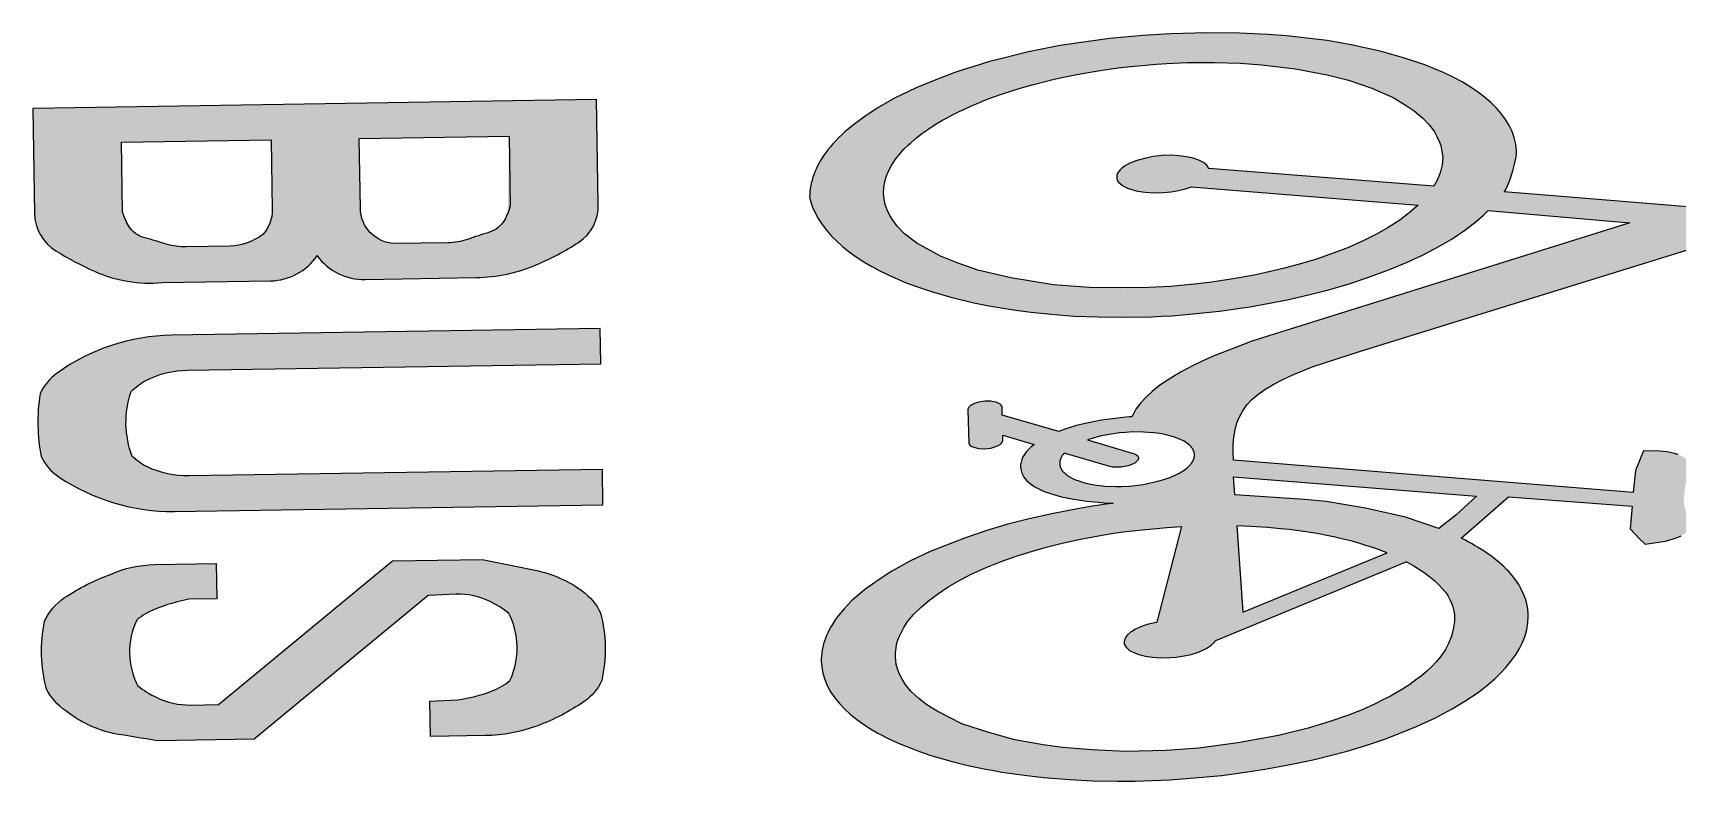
# Model space of a CAD drawing. Header units: metres. Extents: x 668617 to 675126, y 2286318 to 2293677.
# Drawn here: x 669619.362 to 669624.028, y 2287215.373 to 2287217.496 of the extents above; entities that cross this region are included whole.
import ezdxf

# ---------------------------------------------------------------- set-up
doc = ezdxf.new("R2010")
doc.units = ezdxf.units.M
doc.header["$MEASUREMENT"] = 0
doc.layers.add('DMTG-SH-SOLO BUS BICI', color=252, linetype='Continuous')

# ---------------------------------------------------------------- blocks, each defined once
blk = doc.blocks.new('*U227')
h = blk.add_hatch(color=252)
h.dxf.hatch_style = 1
h.paths.add_polyline_path([(1.0529, 5.4769), (1.0478, 5.5424), (1.0391, 5.6153), (1.0322, 5.6654), (1.0239, 5.7174), (1.0151, 5.7652), (1.0058, 5.8101), (0.9968, 5.851), (0.9844, 5.8993), (0.9757, 5.9306), (0.9656, 5.9646), (0.953, 6.0043), (0.9372, 6.0483), (0.9171, 6.0992), (0.894, 6.1518), (0.8696, 6.1995), (0.8488, 6.2353), (0.8261, 6.271), (0.8069, 6.2966), (0.786, 6.3219), (0.7709, 6.3383), (0.7545, 6.3541), (0.7409, 6.3657), (0.7205, 6.3815), (0.7019, 6.3932), (0.6849, 6.4021), (0.6656, 6.4098), (0.6477, 6.4149), (0.6292, 6.4182), (0.6088, 6.4196), (0.604, 6.4196), (0.5897, 6.4185), (0.5748, 6.4159), (0.5613, 6.4124), (0.5473, 6.4075), (0.5333, 6.4013), (0.5203, 6.3941), (0.5067, 6.3853), (0.4939, 6.3756), (0.482, 6.3656), (0.4765, 6.3603), (0.4683, 6.3526), (0.4566, 6.3398), (0.4442, 6.3251), (0.4386, 6.3179), (0.4332, 6.311), (0.4239, 6.2975), (0.4191, 6.2902), (0.412, 6.2792), (0.408, 6.2726), (0.4015, 6.2617), (0.3965, 6.2528), (0.3911, 6.2429), (0.386, 6.2333), (0.271, 6.3696), (0.3026, 6.7193), (0.3671, 6.7132), (0.396, 6.7394), (0.411, 6.7551), (0.4036, 6.8123), (0.3946, 6.8443), (0.389, 6.8577), (0.3847, 6.8656), (0.3792, 6.8735), (0.3739, 6.8789), (0.3693, 6.8822), (0.3645, 6.8844), (0.3601, 6.8853), (0.3521, 6.8849), (0.3467, 6.8829), (0.3395, 6.8784), (0.3134, 6.8696), (0.292, 6.8659), (0.2755, 6.867), (0.245, 6.8719), (0.1897, 6.8862), (0.1864, 6.8854), (0.1792, 6.882), (0.1728, 6.8765), (0.1672, 6.8695), (0.1628, 6.8618), (0.1586, 6.8524), (0.1553, 6.8422), (0.1504, 6.8211), (0.1478, 6.8), (0.146, 6.7545), (0.2015, 6.7306), (0.2642, 6.7231), (0.154, 5.5901), (0.1307, 5.5898), (0.1091, 5.5904), (0.0887, 5.5924), (0.0677, 5.5964), (0.0484, 5.6019), (0.0308, 5.6093), (0.014, 5.6189), (-0.0021, 5.631), (-0.0171, 5.6454), (-0.0312, 5.6623), (-0.0456, 5.6829), (-0.0604, 5.7085), (-0.0722, 5.7321), (-0.0864, 5.7645), (-0.1078, 5.8212), (-0.1486, 5.9536), (-0.471, 7.0579), (-0.4313, 7.4666), (-0.3462, 7.4674), (-0.3428, 7.471), (-0.3397, 7.4762), (-0.3367, 7.4818), (-0.3339, 7.488), (-0.3313, 7.4943), (-0.33, 7.4985), (-0.3282, 7.5046), (-0.3259, 7.5161), (-0.3247, 7.5328), (-0.3253, 7.5434), (-0.3269, 7.554), (-0.3284, 7.5607), (-0.3317, 7.5709), (-0.3349, 7.579), (-0.3378, 7.5848), (-0.3405, 7.5894), (-0.3443, 7.5955), (-0.3473, 7.5988), (-0.4259, 7.5981), (-0.4341, 7.5972), (-0.4431, 7.5955), (-0.4526, 7.592), (-0.4614, 7.5868), (-0.4694, 7.5791), (-0.4756, 7.5686), (-0.4777, 7.5622), (-0.5945, 6.3712), (-0.5996, 6.3745), (-0.6116, 6.381), (-0.625, 6.3869), (-0.6539, 6.397), (-0.669, 6.4011), (-0.6813, 6.4041), (-0.6928, 6.4064), (-0.7025, 6.4078), (-0.7051, 6.408), (-0.7118, 6.4078), (-0.7301, 6.4061), (-0.7483, 6.4022), (-0.7662, 6.3963), (-0.7834, 6.3884), (-0.8005, 6.3785), (-0.8172, 6.3665), (-0.8329, 6.3532), (-0.8492, 6.3374), (-0.8682, 6.3153), (-0.8804, 6.2999), (-0.8947, 6.2793), (-0.9088, 6.2567), (-0.9215, 6.2333), (-0.9355, 6.2067), (-0.9589, 6.1522), (-0.9803, 6.092), (-1.0001, 6.0253), (-1.0192, 5.9438), (-1.0322, 5.8761), (-1.0473, 5.7608), (-1.0524, 5.7083), (-1.0574, 5.6272), (-1.0598, 5.5361), (-1.0584, 5.4324), (-1.0554, 5.3527), (-1.048, 5.2587), (-1.0304, 5.1181), (-1.0143, 5.0282), (-1.0072, 4.9971), (-0.9977, 4.9564), (-0.9883, 4.9165), (-0.9745, 4.8692), (-0.9671, 4.8439), (-0.9588, 4.818), (-0.9394, 4.7634), (-0.917, 4.7071), (-0.8889, 4.6454), (-0.8615, 4.5961), (-0.838, 4.56), (-0.8195, 4.5324), (-0.7955, 4.5032), (-0.7877, 4.4947), (-0.7787, 4.4848), (-0.7699, 4.4763), (-0.7621, 4.4685), (-0.7543, 4.4618), (-0.7457, 4.4542), (-0.734, 4.4454), (-0.7257, 4.4393), (-0.7153, 4.4327), (-0.7089, 4.4286), (-0.7022, 4.425), (-0.6916, 4.4195), (-0.6838, 4.4162), (-0.675, 4.4125), (-0.6684, 4.41), (-0.6595, 4.4075), (-0.6519, 4.4051), (-0.6449, 4.4038), (-0.6367, 4.4021), (-0.6284, 4.4013), (-0.6213, 4.4006), (-0.6112, 4.4), (-0.6051, 4.4011), (-0.5949, 4.4041), (-0.5838, 4.4078), (-0.5675, 4.4146), (-0.551, 4.4233), (-0.5337, 4.4342), (-0.5174, 4.4463), (-0.5008, 4.4601), (-0.4859, 4.4748), (-0.4707, 4.4914), (-0.4556, 4.5095), (-0.4408, 4.5294), (-0.4264, 4.5509), (-0.4129, 4.5731), (-0.4002, 4.5956), (-0.3872, 4.6209), (-0.365, 4.6702), (-0.3516, 4.7046), (-0.3379, 4.7441), (-0.3214, 4.7961), (-0.305, 4.861), (-0.2958, 4.9037), (-0.2828, 4.9729), (-0.2752, 5.0222), (-0.2689, 5.08), (-0.2626, 5.1448), (-0.2592, 5.2139), (-0.2567, 5.297), (-0.2569, 5.3641), (-0.2579, 5.3932), (-0.259, 5.4236), (-0.2613, 5.4622), (-0.2653, 5.5101), (-0.2697, 5.5576), (-0.2765, 5.6095), (-0.2808, 5.6446), (-0.2892, 5.6952), (-0.2989, 5.7503), (-0.3114, 5.8113), (-0.3263, 5.8719), (-0.3415, 5.9272), (-0.3571, 5.9774), (-0.3796, 6.0419), (-0.3988, 6.0908), (-0.4179, 6.1341), (-0.437, 6.1727), (-0.4626, 6.2183), (-0.4719, 6.2336), (-0.4871, 6.2565), (-0.5116, 6.2903), (-0.5303, 6.312), (-0.5427, 6.3252), (-0.5013, 6.726), (-0.1825, 5.6484), (-0.167, 5.604), (-0.156, 5.5746), (-0.1437, 5.5426), (-0.1284, 5.5065), (-0.1149, 5.4769), (-0.1005, 5.4485), (-0.0883, 5.4266), (-0.0757, 5.406), (-0.062, 5.3847), (-0.045, 5.3627), (-0.0293, 5.3455), (-0.0124, 5.3289), (0.0049, 5.316), (0.0176, 5.3086), (0.0259, 5.3044), (0.0263, 5.2962), (0.028, 5.2719), (0.0316, 5.2415), (0.0342, 5.2177), (0.0391, 5.1901), (0.0427, 5.1718), (0.0486, 5.1464), (0.0576, 5.1162), (0.0644, 5.096), (0.0155, 4.9364), (-0.0088, 4.9362), (-0.0097, 4.936), (-0.0133, 4.9337), (-0.0165, 4.9301), (-0.0192, 4.9252), (-0.0215, 4.9193), (-0.0232, 4.9125), (-0.0245, 4.9048), (-0.025, 4.8872), (-0.0227, 4.8703), (-0.0207, 4.8629), (-0.0181, 4.856), (-0.0152, 4.8505), (-0.0119, 4.8453), (-0.0084, 4.842), (-0.0048, 4.8398), (-0.0028, 4.8394), (-0.0017, 4.8392), (0.0937, 4.8401), (0.0964, 4.8412), (0.0998, 4.8443), (0.1028, 4.8487), (0.1053, 4.8541), (0.1073, 4.8608), (0.1088, 4.868), (0.11, 4.8846), (0.1082, 4.9021), (0.1043, 4.9171), (0.1014, 4.9237), (0.0983, 4.929), (0.0949, 4.9329), (0.0912, 4.9357), (0.0874, 4.9368), (0.0864, 4.937), (0.0725, 4.9369), (0.1002, 5.0254), (0.1069, 5.0169), (0.1206, 5.003), (0.1279, 4.9975), (0.1347, 4.9933), (0.1417, 4.9901), (0.1496, 4.9877), (0.1573, 4.9863), (0.1608, 4.9862), (0.1632, 4.9861), (0.1694, 4.9865), (0.181, 4.9893), (0.1919, 4.9948), (0.2018, 5.0023), (0.2107, 5.012), (0.219, 5.0236), (0.2265, 5.0368), (0.2337, 5.0521), (0.2451, 5.0843), (0.2497, 5.1012), (0.2574, 5.1359), (0.2633, 5.1725), (0.2671, 5.2068), (0.2687, 5.223), (0.2696, 5.2333), (0.2705, 5.2473), (0.278, 5.1886), (0.2843, 5.146), (0.2977, 5.073), (0.3107, 5.0081), (0.3253, 4.9468), (0.3419, 4.8876), (0.3623, 4.8238), (0.399, 4.7256), (0.4255, 4.6677), (0.4528, 4.6159), (0.4775, 4.5762), (0.505, 4.5371), (0.5353, 4.5003), (0.5575, 4.4793), (0.5761, 4.4629), (0.5887, 4.4529), (0.6038, 4.4428), (0.609, 4.4396), (0.6227, 4.4321), (0.6342, 4.4269), (0.6404, 4.4241), (0.6559, 4.4188), (0.6736, 4.4143), (0.6908, 4.412), (0.6994, 4.4114), (0.707, 4.4114), (0.7127, 4.4116), (0.721, 4.4123), (0.7394, 4.4153), (0.7572, 4.4204), (0.7743, 4.4272), (0.7921, 4.4364), (0.8101, 4.4482), (0.826, 4.4608), (0.8415, 4.4751), (0.8568, 4.4911), (0.8723, 4.5097), (0.887, 4.5296), (0.899, 4.5478), (0.9149, 4.5743), (0.9274, 4.5979), (0.9401, 4.6236), (0.9535, 4.6545), (0.9603, 4.6717), (0.9657, 4.6855), (0.971, 4.7003), (0.9753, 4.712), (0.9794, 4.7243), (0.9861, 4.745), (0.9946, 4.774), (1.0007, 4.7958), (1.0067, 4.8189), (1.0127, 4.8447), (1.0189, 4.873), (1.0236, 4.8958), (1.028, 4.9187), (1.0329, 4.9482), (1.0381, 4.9816), (1.0453, 5.0365), (1.0524, 5.1112), (1.0569, 5.1766), (1.0589, 5.2463), (1.0599, 5.2965), (1.0575, 5.3952)])
h.paths.add_polyline_path([(0.6103, 5.3651), (0.6131, 5.3512), (0.6155, 5.342), (0.619, 5.3293), (0.624, 5.3153), (0.6299, 5.3026), (0.6341, 5.2956), (0.6373, 5.2903), (0.6444, 5.2819), (0.6522, 5.2757), (0.6599, 5.2725), (0.6641, 5.2717), (0.669, 5.2722), (0.6737, 5.2737), (0.6783, 5.2765), (0.6827, 5.2802), (0.6868, 5.2849), (0.6908, 5.2905), (0.6944, 5.2973), (0.7009, 5.313), (0.7058, 5.3314), (0.7093, 5.3528), (0.7111, 5.3755), (0.711, 5.4004), (0.7099, 5.4186), (0.7068, 5.4419), (0.7029, 5.461), (0.6978, 5.479), (0.692, 5.4945), (0.6853, 5.5079), (0.6781, 5.5188), (0.6701, 5.5272), (0.6647, 5.5312), (0.4503, 6.0766), (0.4625, 6.0976), (0.4817, 6.1266), (0.4936, 6.1418), (0.5054, 6.1558), (0.5169, 6.1674), (0.5275, 6.177), (0.5383, 6.1856), (0.5482, 6.1922), (0.5595, 6.1982), (0.5697, 6.2028), (0.5803, 6.2064), (0.5914, 6.2091), (0.602, 6.2106), (0.6139, 6.2107), (0.6218, 6.21), (0.639, 6.2073), (0.6476, 6.2054), (0.6635, 6.201), (0.6842, 6.1923), (0.7011, 6.1835), (0.7215, 6.1685), (0.7355, 6.1561), (0.7482, 6.1439), (0.7614, 6.129), (0.7743, 6.1138), (0.7859, 6.0977), (0.7984, 6.0801), (0.8111, 6.0591), (0.8206, 6.0429), (0.8305, 6.0249), (0.8411, 6.0032), (0.8525, 5.9789), (0.8678, 5.9444), (0.8835, 5.9018), (0.9003, 5.8513), (0.9175, 5.7901), (0.9372, 5.7055), (0.9565, 5.5901), (0.969, 5.4786), (0.9741, 5.3858), (0.9752, 5.2717), (0.9691, 5.1749), (0.961, 5.0924), (0.9526, 5.0371), (0.9371, 4.9575), (0.915, 4.884), (0.8895, 4.8071), (0.8524, 4.7381), (0.8338, 4.709), (0.8168, 4.6871), (0.7951, 4.665), (0.777, 4.6507), (0.7602, 4.6403), (0.7457, 4.6328), (0.7332, 4.6284), (0.7179, 4.6241), (0.6961, 4.6223), (0.6853, 4.6224), (0.6697, 4.6245), (0.6566, 4.6271), (0.6416, 4.6324), (0.6137, 4.647), (0.5988, 4.6572), (0.5781, 4.6746), (0.5554, 4.6982), (0.5356, 4.7227), (0.5181, 4.7468), (0.5002, 4.7747), (0.4808, 4.8103), (0.4655, 4.8409), (0.4472, 4.8838), (0.4308, 4.9268), (0.4157, 4.9724), (0.4026, 5.0158), (0.3912, 5.0585), (0.3805, 5.1045), (0.3718, 5.1478), (0.3623, 5.2035), (0.3555, 5.2469), (0.3512, 5.2826), (0.3472, 5.3294), (0.3416, 5.3985), (0.3395, 5.4398)], flags=16)
h.paths.add_polyline_path([(0.3404, 5.5969), (0.3424, 5.6367), (0.3465, 5.6844), (0.3504, 5.7208), (0.3536, 5.7464), (0.3575, 5.773), (0.3604, 5.792), (0.3626, 5.805), (0.3652, 5.8182), (0.3682, 5.8337), (0.3709, 5.8471), (0.3741, 5.8614), (0.3775, 5.8768), (0.3809, 5.8899), (0.3852, 5.9065), (0.3895, 5.9233), (0.3953, 5.9421), (0.4017, 5.9619), (0.4067, 5.9778), (0.4123, 5.9931), (0.4189, 6.0095), (0.4243, 6.0224), (0.5853, 5.6104)], flags=16)
h.paths.add_polyline_path([(0.2519, 5.5924), (0.2013, 5.5901), (0.2676, 6.2783), (0.3198, 6.2185), (0.3576, 6.17), (0.3234, 6.0761), (0.2961, 5.9632), (0.2753, 5.8518), (0.2683, 5.79)], flags=16)
h.paths.add_polyline_path([(0.2037, 5.3977), (0.2074, 5.3856), (0.2111, 5.3714), (0.2165, 5.3458), (0.2185, 5.3336), (0.2204, 5.3179), (0.2223, 5.294), (0.223, 5.2715), (0.2231, 5.2562), (0.2213, 5.2244), (0.2206, 5.2186), (0.2182, 5.2005), (0.2152, 5.1846), (0.2119, 5.1705), (0.2082, 5.1579), (0.2056, 5.1506), (0.2019, 5.1412), (0.199, 5.135), (0.1956, 5.1284), (0.1896, 5.1188), (0.1837, 5.1114), (0.1776, 5.1057), (0.1744, 5.1034), (0.1716, 5.1015), (0.165, 5.0986), (0.1586, 5.0972), (0.1509, 5.0972), (0.1436, 5.099), (0.1369, 5.1023), (0.1311, 5.1062), (0.1265, 5.1103), (0.1665, 5.2394), (0.1673, 5.2431), (0.1679, 5.2472), (0.1682, 5.2515), (0.1684, 5.2553), (0.1685, 5.2623), (0.1683, 5.2684), (0.1681, 5.2714), (0.1676, 5.276), (0.1667, 5.2815), (0.1658, 5.2866), (0.1649, 5.2902), (0.1642, 5.293), (0.1631, 5.2968), (0.1617, 5.3008), (0.1606, 5.3033), (0.1589, 5.3072), (0.1573, 5.31), (0.1553, 5.3131), (0.1532, 5.3156), (0.1517, 5.3172), (0.1502, 5.3184), (0.1494, 5.3189), (0.1486, 5.3194), (0.1479, 5.3198), (0.1474, 5.32), (0.1468, 5.3202), (0.1461, 5.3205), (0.1457, 5.3206), (0.1452, 5.3207), (0.1446, 5.3208), (0.1439, 5.3209), (0.1432, 5.3209), (0.1423, 5.3208), (0.1417, 5.3207), (0.1408, 5.3204), (0.1398, 5.3201), (0.1388, 5.3196), (0.1379, 5.3189), (0.137, 5.3183), (0.1362, 5.3174), (0.1351, 5.3162), (0.1341, 5.315), (0.1333, 5.3136), (0.1322, 5.3116), (0.1313, 5.3097), (0.1304, 5.3075), (0.129, 5.3032), (0.0897, 5.177), (0.0845, 5.1938), (0.079, 5.2162), (0.0741, 5.2444), (0.0713, 5.2682), (0.07, 5.2863), (0.0692, 5.3044), (0.07, 5.3362), (0.0725, 5.3647), (0.0751, 5.3828), (0.0778, 5.3965), (0.0828, 5.4151), (0.0856, 5.4238), (0.0886, 5.4313), (0.0905, 5.4363), (0.094, 5.4437), (0.0982, 5.4517), (0.1025, 5.458), (0.109, 5.4665), (0.1153, 5.472), (0.1214, 5.4761), (0.1282, 5.479), (0.1364, 5.4805), (0.1446, 5.4794), (0.1516, 5.4768), (0.1579, 5.4733), (0.1639, 5.4684), (0.1687, 5.4638), (0.1735, 5.4584), (0.1795, 5.4504), (0.1874, 5.4372), (0.1936, 5.4245), (0.1997, 5.4091)], flags=16)
h.paths.add_polyline_path([(-0.342, 5.4195), (-0.3403, 5.3572), (-0.3403, 5.2793), (-0.3427, 5.1904), (-0.3518, 5.0877), (-0.3743, 4.9675), (-0.3969, 4.8736), (-0.4185, 4.8153), (-0.4385, 4.7684), (-0.4764, 4.7024), (-0.5039, 4.6679), (-0.5259, 4.6473), (-0.5432, 4.6346), (-0.5562, 4.6266), (-0.5723, 4.6193), (-0.5879, 4.614), (-0.6029, 4.6111), (-0.6201, 4.61), (-0.6368, 4.6114), (-0.6517, 4.6139), (-0.6692, 4.6195), (-0.6845, 4.6263), (-0.7003, 4.6351), (-0.7172, 4.6465), (-0.7318, 4.6586), (-0.744, 4.6698), (-0.755, 4.6818), (-0.7619, 4.6895), (-0.7757, 4.7062), (-0.7871, 4.7217), (-0.8008, 4.7418), (-0.8139, 4.7628), (-0.8243, 4.7809), (-0.8311, 4.7936), (-0.8382, 4.8071), (-0.8482, 4.8284), (-0.8541, 4.8412), (-0.8631, 4.8613), (-0.8705, 4.8802), (-0.8789, 4.9012), (-0.8871, 4.9241), (-0.8955, 4.9495), (-0.9046, 4.9787), (-0.9116, 5.0026), (-0.9218, 5.0406), (-0.9289, 5.0699), (-0.9354, 5.0993), (-0.9408, 5.1256), (-0.9479, 5.1636), (-0.9541, 5.2015), (-0.9591, 5.236), (-0.9645, 5.2812), (-0.968, 5.3165), (-0.9715, 5.3594), (-0.9733, 5.39), (-0.9747, 5.4195), (-0.9764, 5.4774), (-0.9758, 5.5555), (-0.9723, 5.628), (-0.9667, 5.6895), (-0.9538, 5.7851), (-0.9354, 5.8743), (-0.9191, 5.9345), (-0.8952, 6.0004), (-0.8674, 6.0603), (-0.8443, 6.0972), (-0.8288, 6.1197), (-0.8074, 6.1439), (-0.7882, 6.1615), (-0.7699, 6.1751), (-0.7554, 6.183), (-0.7392, 6.1895), (-0.729, 6.1931), (-0.7184, 6.1953), (-0.6959, 6.1982), (-0.674, 6.1961), (-0.652, 6.1905), (-0.6331, 6.1828), (-0.6141, 6.1714), (-0.6749, 5.5338), (-0.6797, 5.5314), (-0.684, 5.5282), (-0.6879, 5.5241), (-0.6921, 5.5188), (-0.6993, 5.5059), (-0.7048, 5.4901), (-0.7095, 5.4714), (-0.7126, 5.4499), (-0.7141, 5.4281), (-0.7135, 5.4028), (-0.7112, 5.377), (-0.7067, 5.3522), (-0.7013, 5.3305), (-0.6936, 5.3104), (-0.6895, 5.302), (-0.6853, 5.2949), (-0.6811, 5.2888), (-0.6789, 5.286), (-0.6757, 5.2825), (-0.6709, 5.2782), (-0.6655, 5.2749), (-0.6603, 5.273), (-0.6549, 5.2723), (-0.6495, 5.2729), (-0.6446, 5.2747), (-0.6398, 5.2779), (-0.6352, 5.2823), (-0.6307, 5.288), (-0.6267, 5.2947), (-0.623, 5.3023), (-0.6198, 5.3106), (-0.6143, 5.3303), (-0.6105, 5.3527), (-0.6087, 5.3774), (-0.6089, 5.4036), (-0.6108, 5.4263), (-0.6139, 5.4471), (-0.6184, 5.4666), (-0.6239, 5.4844), (-0.5614, 6.1266), (-0.5397, 6.1009), (-0.5197, 6.0733), (-0.4987, 6.0398), (-0.4817, 6.0084), (-0.4637, 5.9703), (-0.4445, 5.9265), (-0.4294, 5.8856), (-0.4125, 5.8351), (-0.4002, 5.7901), (-0.3883, 5.7445), (-0.3768, 5.6919), (-0.3701, 5.658), (-0.3603, 5.5983), (-0.3527, 5.5373), (-0.3474, 5.4877)], flags=16)
at = {"ltscale": 50}
h = blk.add_hatch(color=252, dxfattribs=at)
h.dxf.hatch_style = 1
h.paths.add_polyline_path([(-0.3996, 3.1348), (-0.3994, 3.4499, 0.097809), (-0.4335, 3.6228, 0.042141), (-0.4947, 3.7423, 0.264464), (-0.6011, 3.7998), (-0.8992, 3.8), (-0.9002, 2.2), (-0.602, 2.1998, 0.256564), (-0.495, 2.2586, 0.03217), (-0.4351, 2.3674, 0.128787), (-0.3999, 2.5587), (-0.3998, 2.8663, 0.244437), (-0.4691, 2.9998, 0.249678)])
h.paths.add_polyline_path([(-0.6018, 2.4498), (-0.8, 2.4499), (-0.7998, 2.8747), (-0.6016, 2.8746, -0.19223), (-0.5312, 2.8465, -0.139349), (-0.4998, 2.7534), (-0.4999, 2.6286, -0.078544), (-0.5087, 2.573, 0.007333), (-0.5278, 2.5114, -0.228893), (-0.57, 2.4623, -0.039059)], flags=16)
h.paths.add_polyline_path([(-0.6014, 3.1246), (-0.7996, 3.1247), (-0.7994, 3.5499), (-0.5991, 3.5436, -0.333446), (-0.5277, 3.4899, 0.007536), (-0.5082, 3.4265, -0.078544), (-0.4995, 3.3709), (-0.4996, 3.2341, -0.224977), (-0.5311, 3.1526, -0.19223)], flags=16)
h = blk.add_hatch(color=252, dxfattribs=at)
h.dxf.hatch_style = 1
h.paths.add_polyline_path([(0.0884, 2.2071, 0.131562), (0.1465, 2.2563, 0.154481), (0.2501, 2.5898), (0.2508, 3.7993), (0.1508, 3.7994), (0.1501, 2.6264, -0.114879), (0.1225, 2.5081, -0.084508), (0.0919, 2.4659, -0.17885), (-0.0919, 2.466, -0.081827), (-0.1228, 2.5083, -0.11348), (-0.1499, 2.6184), (-0.1492, 3.7996), (-0.2492, 3.7996), (-0.2499, 2.583, 0.152908), (-0.1479, 2.2564, 0.131562), (-0.0898, 2.2072, 0.086224)])
h = blk.add_hatch(color=252, dxfattribs=at)
h.dxf.hatch_style = 1
h.paths.add_polyline_path([(0.4893, 2.2674, 0.14273), (0.5561, 2.2091, 0.117054), (0.748, 2.2115, 0.062706), (0.7834, 2.2352, 0.155244), (0.8813, 2.4212, -0.000615), (0.9, 2.5239), (0.9002, 2.7989), (0.5006, 3.2992), (0.4982, 3.3622, -0.136419), (0.5203, 3.4742, -0.055818), (0.555, 3.5273, -0.229894), (0.7451, 3.5272, -0.087635), (0.775, 3.474, -0.053979), (0.7975, 3.3784), (0.8005, 3.299), (0.9005, 3.2989), (0.9006, 3.4541, 0.08527), (0.8749, 3.6037, 0.061318), (0.8086, 3.7369, 0.139149), (0.7498, 3.7874, 0.120716), (0.5578, 3.7875, 0.123167), (0.4951, 3.7371, 0.108528), (0.4336, 3.604, -0.000633), (0.4006, 3.4544), (0.4004, 3.1992), (0.8001, 2.699), (0.8001, 2.6196, -0.116922), (0.7774, 2.524, -0.055818), (0.7427, 2.4709, -0.23457), (0.5564, 2.471, -0.087635), (0.5265, 2.5241, -0.05345), (0.5001, 2.6198), (0.5001, 2.6992), (0.4001, 2.6992), (0.4, 2.5244, 0.101206), (0.4257, 2.3987, 0.059489)])
for points in [[(0.154, 5.5901), (0.1307, 5.5898), (0.1091, 5.5904), (0.0887, 5.5924), (0.0677, 5.5964), (0.0484, 5.6019), (0.0308, 5.6093), (0.014, 5.6189), (-0.0021, 5.631), (-0.0171, 5.6454), (-0.0312, 5.6623), (-0.0456, 5.6829), (-0.0604, 5.7085), (-0.0722, 5.7321), (-0.0864, 5.7645), (-0.1078, 5.8212), (-0.1486, 5.9536), (-0.471, 7.0579)], [(-0.4777, 7.5622), (-0.5945, 6.3712), (-0.5996, 6.3745), (-0.6116, 6.381), (-0.625, 6.3869), (-0.6539, 6.397), (-0.669, 6.4011), (-0.6813, 6.4041), (-0.6928, 6.4064), (-0.7025, 6.4078), (-0.7051, 6.408), (-0.7118, 6.4078), (-0.7301, 6.4061), (-0.7483, 6.4022), (-0.7662, 6.3963), (-0.7834, 6.3884), (-0.8005, 6.3785), (-0.8172, 6.3665), (-0.8329, 6.3532), (-0.8492, 6.3374), (-0.8682, 6.3153), (-0.8804, 6.2999), (-0.8947, 6.2793), (-0.9088, 6.2567), (-0.9215, 6.2333), (-0.9355, 6.2067), (-0.9589, 6.1522), (-0.9803, 6.092), (-1.0001, 6.0253), (-1.0192, 5.9438), (-1.0322, 5.8761), (-1.0473, 5.7608), (-1.0524, 5.7083), (-1.0574, 5.6272), (-1.0598, 5.5361), (-1.0584, 5.4324), (-1.0554, 5.3527), (-1.048, 5.2587), (-1.0304, 5.1181), (-1.0143, 5.0282), (-1.0072, 4.9971), (-0.9977, 4.9564), (-0.9883, 4.9165), (-0.9745, 4.8692), (-0.9671, 4.8439), (-0.9588, 4.818), (-0.9394, 4.7634), (-0.917, 4.7071), (-0.8889, 4.6454), (-0.8615, 4.5961), (-0.838, 4.56), (-0.8195, 4.5324), (-0.7955, 4.5032), (-0.7877, 4.4947), (-0.7787, 4.4848), (-0.7699, 4.4763), (-0.7621, 4.4685), (-0.7543, 4.4618), (-0.7457, 4.4542), (-0.734, 4.4454), (-0.7257, 4.4393), (-0.7153, 4.4327), (-0.7089, 4.4286), (-0.7022, 4.425), (-0.6916, 4.4195), (-0.6838, 4.4162), (-0.675, 4.4125), (-0.6684, 4.41), (-0.6595, 4.4075), (-0.6519, 4.4051), (-0.6449, 4.4038), (-0.6367, 4.4021), (-0.6284, 4.4013), (-0.6213, 4.4006), (-0.6112, 4.4), (-0.6051, 4.4011), (-0.5949, 4.4041), (-0.5838, 4.4078), (-0.5675, 4.4146), (-0.551, 4.4233), (-0.5337, 4.4342), (-0.5174, 4.4463), (-0.5008, 4.4601), (-0.4859, 4.4748), (-0.4707, 4.4914), (-0.4556, 4.5095), (-0.4408, 4.5294), (-0.4264, 4.5509), (-0.4129, 4.5731), (-0.4002, 4.5956), (-0.3872, 4.6209), (-0.365, 4.6702), (-0.3516, 4.7046), (-0.3379, 4.7441), (-0.3214, 4.7961), (-0.305, 4.861), (-0.2958, 4.9037), (-0.2828, 4.9729), (-0.2752, 5.0222), (-0.2689, 5.08), (-0.2626, 5.1448), (-0.2592, 5.2139), (-0.2567, 5.297), (-0.2569, 5.3641), (-0.2579, 5.3932), (-0.259, 5.4236), (-0.2613, 5.4622), (-0.2653, 5.5101), (-0.2697, 5.5576), (-0.2765, 5.6095), (-0.2808, 5.6446), (-0.2892, 5.6952), (-0.2989, 5.7503), (-0.3114, 5.8113), (-0.3263, 5.8719), (-0.3415, 5.9272), (-0.3571, 5.9774), (-0.3796, 6.0419), (-0.3988, 6.0908), (-0.4179, 6.1341), (-0.437, 6.1727), (-0.4626, 6.2183), (-0.4719, 6.2336), (-0.4871, 6.2565), (-0.5116, 6.2903), (-0.5303, 6.312), (-0.5427, 6.3252), (-0.5013, 6.726), (-0.1825, 5.6484), (-0.167, 5.604), (-0.156, 5.5746), (-0.1437, 5.5426), (-0.1284, 5.5065), (-0.1149, 5.4769), (-0.1005, 5.4485), (-0.0883, 5.4266), (-0.0757, 5.406), (-0.062, 5.3847), (-0.045, 5.3627), (-0.0293, 5.3455), (-0.0124, 5.3289), (0.0049, 5.316), (0.0176, 5.3086), (0.0259, 5.3044), (0.0263, 5.2962), (0.028, 5.2719), (0.0316, 5.2415), (0.0342, 5.2177), (0.0391, 5.1901), (0.0427, 5.1718), (0.0486, 5.1464), (0.0576, 5.1162), (0.0644, 5.096), (0.0155, 4.9364), (-0.0088, 4.9362), (-0.0097, 4.936), (-0.0133, 4.9337), (-0.0165, 4.9301), (-0.0192, 4.9252), (-0.0215, 4.9193), (-0.0232, 4.9125), (-0.0245, 4.9048), (-0.025, 4.8872), (-0.0227, 4.8703), (-0.0207, 4.8629), (-0.0181, 4.856), (-0.0152, 4.8505), (-0.0119, 4.8453), (-0.0084, 4.842), (-0.0048, 4.8398), (-0.0028, 4.8394), (-0.0017, 4.8392), (0.0937, 4.8401), (0.0964, 4.8412), (0.0998, 4.8443), (0.1028, 4.8487), (0.1053, 4.8541), (0.1073, 4.8608), (0.1088, 4.868), (0.11, 4.8846), (0.1082, 4.9021), (0.1043, 4.9171), (0.1014, 4.9237), (0.0983, 4.929), (0.0949, 4.9329), (0.0912, 4.9357), (0.0874, 4.9368), (0.0864, 4.937), (0.0725, 4.9369), (0.1002, 5.0254), (0.1069, 5.0169), (0.1206, 5.003), (0.1279, 4.9975), (0.1347, 4.9933), (0.1417, 4.9901), (0.1496, 4.9877), (0.1573, 4.9863), (0.1608, 4.9862), (0.1632, 4.9861), (0.1694, 4.9865), (0.181, 4.9893), (0.1919, 4.9948), (0.2018, 5.0023), (0.2107, 5.012), (0.219, 5.0236), (0.2265, 5.0368), (0.2337, 5.0521), (0.2451, 5.0843), (0.2497, 5.1012), (0.2574, 5.1359), (0.2633, 5.1725), (0.2671, 5.2068), (0.2687, 5.223), (0.2696, 5.2333), (0.2705, 5.2473), (0.278, 5.1886), (0.2843, 5.146), (0.2977, 5.073), (0.3107, 5.0081), (0.3253, 4.9468), (0.3419, 4.8876), (0.3623, 4.8238), (0.399, 4.7256), (0.4255, 4.6677), (0.4528, 4.6159), (0.4775, 4.5762), (0.505, 4.5371), (0.5353, 4.5003), (0.5575, 4.4793), (0.5761, 4.4629), (0.5887, 4.4529), (0.6038, 4.4428), (0.609, 4.4396), (0.6227, 4.4321), (0.6342, 4.4269), (0.6404, 4.4241), (0.6559, 4.4188), (0.6736, 4.4143), (0.6908, 4.412), (0.6994, 4.4114), (0.707, 4.4114), (0.7127, 4.4116), (0.721, 4.4123), (0.7394, 4.4153), (0.7572, 4.4204), (0.7743, 4.4272), (0.7921, 4.4364), (0.8101, 4.4482), (0.826, 4.4608), (0.8415, 4.4751), (0.8568, 4.4911), (0.8723, 4.5097), (0.887, 4.5296), (0.899, 4.5478), (0.9117, 4.5688), (0.9149, 4.5742), (0.9274, 4.5979), (0.9401, 4.6236), (0.9535, 4.6545), (0.9603, 4.6717), (0.9657, 4.6855), (0.971, 4.7003), (0.9753, 4.712), (0.9794, 4.7243), (0.9861, 4.745), (0.9946, 4.774), (1.0007, 4.7958), (1.0067, 4.8189), (1.0127, 4.8447), (1.0189, 4.873), (1.0236, 4.8958), (1.028, 4.9187), (1.0329, 4.9482), (1.0381, 4.9816), (1.0453, 5.0365), (1.0524, 5.1112), (1.0569, 5.1766), (1.0589, 5.2463), (1.0599, 5.2965), (1.0575, 5.3952), (1.0529, 5.4769), (1.0478, 5.5424), (1.0391, 5.6153), (1.0322, 5.6654), (1.0239, 5.7174), (1.0151, 5.7652), (1.0058, 5.8101), (0.9968, 5.851), (0.9844, 5.8993), (0.9757, 5.9306), (0.9656, 5.9646), (0.953, 6.0043), (0.9372, 6.0483), (0.9171, 6.0992), (0.894, 6.1518), (0.8696, 6.1995), (0.8488, 6.2353), (0.8261, 6.271), (0.8069, 6.2966), (0.786, 6.3219), (0.7709, 6.3383), (0.7545, 6.3541), (0.7409, 6.3657), (0.7205, 6.3815), (0.7019, 6.3932), (0.6849, 6.4021), (0.6656, 6.4098), (0.6477, 6.4149), (0.6292, 6.4182), (0.6088, 6.4196), (0.604, 6.4196), (0.5897, 6.4185), (0.5748, 6.4159), (0.5613, 6.4124), (0.5473, 6.4075), (0.5333, 6.4013), (0.5203, 6.3941), (0.5067, 6.3853), (0.4939, 6.3756), (0.482, 6.3656), (0.4765, 6.3603), (0.4683, 6.3526), (0.4566, 6.3398), (0.4442, 6.3251), (0.4386, 6.3179), (0.4332, 6.311), (0.4239, 6.2975), (0.4191, 6.2902), (0.412, 6.2792), (0.408, 6.2726), (0.4015, 6.2617), (0.3965, 6.2528), (0.3911, 6.2429), (0.386, 6.2333), (0.271, 6.3696), (0.3026, 6.7193), (0.3671, 6.7132), (0.396, 6.7394), (0.411, 6.7551), (0.4036, 6.8123), (0.3946, 6.8443), (0.389, 6.8577)], [(0.1586, 6.8524), (0.1553, 6.8422), (0.1504, 6.8211), (0.1478, 6.8), (0.146, 6.7545), (0.2015, 6.7306), (0.2642, 6.7231), (0.154, 5.5901)], [(0.2013, 5.5901), (0.2676, 6.2783), (0.3198, 6.2185), (0.3576, 6.17), (0.3234, 6.0761), (0.2961, 5.9632), (0.2753, 5.8518), (0.2683, 5.79), (0.2519, 5.5924), (0.2013, 5.5901)], [(0.3395, 5.4398), (0.6101, 5.3652), (0.6107, 5.3634), (0.6131, 5.3512), (0.6155, 5.342), (0.619, 5.3293), (0.624, 5.3153), (0.6299, 5.3026), (0.6341, 5.2956), (0.6373, 5.2903), (0.6444, 5.2819), (0.6522, 5.2757), (0.6599, 5.2725), (0.6641, 5.2717), (0.669, 5.2722), (0.6737, 5.2737), (0.6783, 5.2765), (0.6827, 5.2802), (0.6868, 5.2849), (0.6908, 5.2905), (0.6944, 5.2973), (0.7009, 5.313), (0.7058, 5.3314), (0.7093, 5.3528), (0.7111, 5.3755), (0.711, 5.4004), (0.7099, 5.4186), (0.7068, 5.4419), (0.7029, 5.461), (0.6978, 5.479), (0.692, 5.4945), (0.6853, 5.5079), (0.6781, 5.5188), (0.6701, 5.5272), (0.6662, 5.5301), (0.6643, 5.5322), (0.4506, 6.0757), (0.4506, 6.0771), (0.4625, 6.0976), (0.4817, 6.1266), (0.4936, 6.1418), (0.5054, 6.1558), (0.5169, 6.1674), (0.5275, 6.177), (0.5383, 6.1856), (0.5482, 6.1922), (0.5595, 6.1982), (0.5697, 6.2028), (0.5803, 6.2064), (0.5914, 6.2091), (0.602, 6.2106), (0.6139, 6.2107), (0.6218, 6.21), (0.639, 6.2073), (0.6476, 6.2054), (0.6635, 6.201), (0.6842, 6.1923), (0.7011, 6.1835), (0.7215, 6.1685), (0.7355, 6.1561), (0.7482, 6.1439), (0.7614, 6.129), (0.7743, 6.1138), (0.7859, 6.0977), (0.7984, 6.0801), (0.8111, 6.0591), (0.8206, 6.0429), (0.8305, 6.0249), (0.8411, 6.0032), (0.8525, 5.9789), (0.8678, 5.9444), (0.8835, 5.9018), (0.9003, 5.8513), (0.9175, 5.7901), (0.9372, 5.7055), (0.9565, 5.5901), (0.969, 5.4786), (0.9741, 5.3858), (0.9752, 5.2717), (0.9691, 5.1749), (0.961, 5.0924), (0.9526, 5.0371), (0.9371, 4.9575), (0.915, 4.884), (0.8895, 4.8071), (0.8524, 4.7381), (0.8338, 4.709), (0.8168, 4.6871), (0.7951, 4.665), (0.777, 4.6507), (0.7602, 4.6403), (0.7457, 4.6328), (0.7332, 4.6284), (0.7179, 4.6241), (0.6961, 4.6223), (0.6853, 4.6224), (0.6697, 4.6245), (0.6566, 4.6271), (0.6416, 4.6324), (0.6137, 4.647), (0.5988, 4.6572), (0.5781, 4.6746), (0.5554, 4.6982), (0.5356, 4.7227), (0.5181, 4.7468), (0.5002, 4.7747), (0.4808, 4.8103), (0.4655, 4.8409), (0.4472, 4.8838), (0.4308, 4.9268), (0.4157, 4.9724), (0.4026, 5.0158), (0.3912, 5.0585), (0.3805, 5.1045), (0.3718, 5.1478), (0.3623, 5.2035), (0.3555, 5.2469), (0.3512, 5.2826), (0.3472, 5.3294), (0.3416, 5.3985), (0.3395, 5.4398)], [(-0.6141, 6.1714), (-0.6749, 5.5338), (-0.6797, 5.5314), (-0.684, 5.5282), (-0.6879, 5.5241), (-0.6921, 5.5188), (-0.6993, 5.5059), (-0.7048, 5.4901), (-0.7095, 5.4714), (-0.7126, 5.4499), (-0.7141, 5.4281), (-0.7135, 5.4028), (-0.7112, 5.377), (-0.7067, 5.3522), (-0.7013, 5.3305), (-0.6936, 5.3104), (-0.6895, 5.302), (-0.6853, 5.2949), (-0.6811, 5.2888), (-0.6789, 5.286), (-0.6757, 5.2825), (-0.6709, 5.2782), (-0.6655, 5.2749), (-0.6603, 5.273), (-0.6549, 5.2723), (-0.6495, 5.2729), (-0.6446, 5.2747), (-0.6398, 5.2779), (-0.6352, 5.2823), (-0.6307, 5.288), (-0.6267, 5.2947), (-0.623, 5.3023), (-0.6198, 5.3106), (-0.6143, 5.3303), (-0.6105, 5.3527), (-0.6087, 5.3774), (-0.6089, 5.4036), (-0.6108, 5.4263), (-0.6139, 5.4471), (-0.6184, 5.4666), (-0.6239, 5.4844), (-0.5614, 6.1266), (-0.5397, 6.1009), (-0.5197, 6.0733), (-0.4987, 6.0398), (-0.4817, 6.0084), (-0.4637, 5.9703), (-0.4445, 5.9265), (-0.4294, 5.8856), (-0.4125, 5.8351), (-0.4002, 5.7901), (-0.3883, 5.7445), (-0.3768, 5.6919), (-0.3701, 5.658), (-0.3603, 5.5983), (-0.3527, 5.5373), (-0.3474, 5.4877), (-0.342, 5.4195), (-0.3403, 5.3572), (-0.3403, 5.2793), (-0.3427, 5.1904), (-0.3518, 5.0877), (-0.3743, 4.9675), (-0.3969, 4.8736), (-0.4185, 4.8153), (-0.4385, 4.7684), (-0.4764, 4.7024), (-0.5039, 4.6679), (-0.5259, 4.6473), (-0.5432, 4.6346), (-0.5562, 4.6266), (-0.5723, 4.6193), (-0.5879, 4.614), (-0.6029, 4.6111), (-0.6201, 4.61), (-0.6368, 4.6114), (-0.6517, 4.6139), (-0.6692, 4.6195), (-0.6845, 4.6263), (-0.7003, 4.6351), (-0.7172, 4.6465), (-0.7318, 4.6586), (-0.744, 4.6698), (-0.755, 4.6818), (-0.7619, 4.6895), (-0.7757, 4.7062), (-0.7871, 4.7217), (-0.8008, 4.7418), (-0.8139, 4.7628), (-0.8243, 4.7809), (-0.8311, 4.7936), (-0.8382, 4.8071), (-0.8482, 4.8284), (-0.8541, 4.8412), (-0.8631, 4.8613), (-0.8705, 4.8802), (-0.8789, 4.9012), (-0.8871, 4.9241), (-0.8955, 4.9495), (-0.9046, 4.9787), (-0.9116, 5.0026), (-0.9218, 5.0406), (-0.9289, 5.0699), (-0.9354, 5.0993), (-0.9408, 5.1256), (-0.9479, 5.1636), (-0.9541, 5.2015), (-0.9591, 5.236), (-0.9645, 5.2812), (-0.968, 5.3165), (-0.9715, 5.3594), (-0.9733, 5.39), (-0.9747, 5.4195), (-0.9764, 5.4774), (-0.9758, 5.5555), (-0.9723, 5.628), (-0.9667, 5.6895), (-0.9538, 5.7851), (-0.9354, 5.8743), (-0.9191, 5.9345), (-0.8952, 6.0004), (-0.8674, 6.0603), (-0.8443, 6.0972), (-0.8288, 6.1197), (-0.8074, 6.1439), (-0.7882, 6.1615), (-0.7699, 6.1751), (-0.7554, 6.183), (-0.7392, 6.1895), (-0.729, 6.1931), (-0.7184, 6.1953), (-0.6959, 6.1982), (-0.674, 6.1961), (-0.652, 6.1905), (-0.6331, 6.1828), (-0.6141, 6.1714)], [(0.3404, 5.5969), (0.5853, 5.6104), (0.4243, 6.0224), (0.4189, 6.0095), (0.4123, 5.9931), (0.4067, 5.9778), (0.4017, 5.9619), (0.3953, 5.9421), (0.3895, 5.9233), (0.3852, 5.9065), (0.3809, 5.8899), (0.3775, 5.8768), (0.3741, 5.8614), (0.3709, 5.8471), (0.3682, 5.8337), (0.3652, 5.8182), (0.3626, 5.805), (0.3604, 5.792), (0.3575, 5.773), (0.3536, 5.7464), (0.3504, 5.7208), (0.3465, 5.6844), (0.3424, 5.6367), (0.3404, 5.5969)], [(0.0897, 5.177), (0.129, 5.3032), (0.1304, 5.3075), (0.1313, 5.3097), (0.1322, 5.3116), (0.1333, 5.3136), (0.1341, 5.315), (0.1351, 5.3162), (0.1362, 5.3174), (0.137, 5.3183), (0.1379, 5.3189), (0.1388, 5.3196), (0.1398, 5.3201), (0.1408, 5.3204), (0.1417, 5.3207), (0.1423, 5.3208), (0.1432, 5.3209), (0.1439, 5.3209), (0.1446, 5.3208), (0.1452, 5.3207), (0.1457, 5.3206), (0.1461, 5.3205), (0.1468, 5.3202), (0.1474, 5.32), (0.1479, 5.3198), (0.1486, 5.3194), (0.1494, 5.3189), (0.1502, 5.3184), (0.1517, 5.3172), (0.1532, 5.3156), (0.1553, 5.3131), (0.1573, 5.31), (0.1589, 5.3072), (0.1606, 5.3033), (0.1617, 5.3008), (0.1631, 5.2968), (0.1642, 5.293), (0.1649, 5.2902), (0.1658, 5.2866), (0.1664, 5.2832), (0.1667, 5.2816), (0.1676, 5.276), (0.1681, 5.2714), (0.1683, 5.2684), (0.1685, 5.2623), (0.1684, 5.2553), (0.1682, 5.2515), (0.1679, 5.2472), (0.1673, 5.2431), (0.1665, 5.2394), (0.1265, 5.1103), (0.1296, 5.1075), (0.1329, 5.105), (0.1346, 5.1038), (0.1364, 5.1027), (0.1383, 5.1016), (0.14, 5.1008), (0.1409, 5.1003), (0.1422, 5.0997), (0.1435, 5.0992), (0.1448, 5.0988), (0.1466, 5.0983), (0.1481, 5.0979), (0.1493, 5.0977), (0.1508, 5.0975), (0.1525, 5.0973), (0.1537, 5.0972), (0.1553, 5.0972), (0.1565, 5.0973), (0.1571, 5.0973), (0.1579, 5.0973), (0.1587, 5.0974), (0.1597, 5.0975), (0.1604, 5.0977), (0.1611, 5.0978), (0.1622, 5.098), (0.1632, 5.0982), (0.164, 5.0985), (0.165, 5.0988), (0.1662, 5.0992), (0.167, 5.0995), (0.1675, 5.0997), (0.1679, 5.0999), (0.1684, 5.1001), (0.1691, 5.1004), (0.1697, 5.1007), (0.1704, 5.101), (0.1712, 5.1015), (0.1718, 5.1018), (0.1728, 5.1024), (0.1739, 5.1031), (0.1744, 5.1034), (0.1752, 5.104), (0.1759, 5.1045), (0.1767, 5.1051), (0.1776, 5.1058), (0.1796, 5.1076), (0.1814, 5.1092), (0.1831, 5.111), (0.1856, 5.1137), (0.1878, 5.1165), (0.1904, 5.1201), (0.1956, 5.1284), (0.199, 5.135), (0.2019, 5.1412), (0.2056, 5.1506), (0.2082, 5.1579), (0.2119, 5.1705), (0.2152, 5.1846), (0.2182, 5.2005), (0.2206, 5.2186), (0.2213, 5.2244), (0.2231, 5.2562), (0.223, 5.2715), (0.2223, 5.294), (0.2204, 5.3179), (0.2185, 5.3336), (0.2165, 5.3458), (0.2111, 5.3714), (0.2074, 5.3856), (0.2037, 5.3977), (0.1997, 5.4091), (0.1936, 5.4245), (0.1874, 5.4372), (0.1795, 5.4504), (0.1735, 5.4584), (0.1687, 5.4638), (0.1657, 5.4667), (0.1619, 5.4701), (0.1591, 5.4723), (0.1569, 5.4739), (0.1533, 5.4759), (0.15, 5.4774), (0.147, 5.4786), (0.1438, 5.4794), (0.1416, 5.4798), (0.1397, 5.4801), (0.1369, 5.4801), (0.1335, 5.48), (0.1296, 5.4793), (0.1263, 5.4782), (0.1233, 5.4769), (0.12, 5.4752), (0.1171, 5.4732), (0.1145, 5.4713), (0.1111, 5.4683), (0.1089, 5.466), (0.1069, 5.4638), (0.1025, 5.458), (0.0998, 5.454), (0.0968, 5.4491), (0.0944, 5.4446), (0.0925, 5.4406), (0.0905, 5.4363), (0.0886, 5.4313), (0.0856, 5.4238), (0.0828, 5.4151), (0.0778, 5.3965), (0.0751, 5.3828), (0.0725, 5.3647), (0.07, 5.3362), (0.0692, 5.3044), (0.07, 5.2863), (0.0713, 5.2682), (0.0741, 5.2444), (0.079, 5.2162), (0.0845, 5.1938), (0.0897, 5.177)]]:
    blk.add_lwpolyline(points)
for points in [[(-0.6011, 3.7998), (-0.8992, 3.8), (-0.9002, 2.2), (-0.602, 2.1998, 0.256564), (-0.495, 2.2586, 0.03217), (-0.4351, 2.3674, 0.128787), (-0.3999, 2.5587), (-0.3998, 2.8663, 0.244437), (-0.4691, 2.9998, 0.249678), (-0.3996, 3.1348), (-0.3994, 3.4499, 0.09783), (-0.4335, 3.6229, 0.042131), (-0.4947, 3.7423, 0.264453), (-0.6011, 3.7998)], [(-0.0919, 2.466, -0.081827), (-0.1228, 2.5083, -0.121679), (-0.1499, 2.6266), (-0.1492, 3.7996), (-0.2492, 3.7996), (-0.2499, 2.583, 0.152908), (-0.1479, 2.2564, 0.131562), (-0.0898, 2.2072, 0.086224), (0.0884, 2.2071, 0.131562), (0.1465, 2.2563, 0.151335), (0.2501, 2.5827), (0.2508, 3.7993), (0.1508, 3.7994), (0.1501, 2.6264, -0.114879), (0.1225, 2.5081, -0.084508), (0.0919, 2.4659, -0.17885), (-0.0919, 2.466, -0.081827)], [(0.4004, 3.1992), (0.4006, 3.4544, 0.000633), (0.4336, 3.604, -0.108528), (0.4951, 3.7371, -0.123167), (0.5578, 3.7875, -0.120716), (0.7498, 3.7874, -0.139149), (0.8086, 3.7369, -0.061318), (0.8749, 3.6037, -0.08527), (0.9006, 3.4541), (0.9005, 3.2989), (0.8005, 3.299), (0.7975, 3.3784, 0.053979), (0.775, 3.474, 0.087635), (0.7451, 3.5272, 0.229894), (0.555, 3.5273, 0.055818), (0.5203, 3.4742, 0.116922), (0.4976, 3.3786), (0.5006, 3.2992), (0.9002, 2.7989), (0.9, 2.5239, 0.000751), (0.8771, 2.3984, -0.108528), (0.8108, 2.2653, -0.123167), (0.748, 2.2115, -0.117054), (0.5561, 2.2091, -0.142771), (0.4893, 2.2674, -0.059479), (0.4257, 2.3987, -0.101206), (0.4, 2.5244), (0.4001, 2.6992), (0.5001, 2.6992), (0.5001, 2.6198, 0.05345), (0.5265, 2.5241, 0.087635), (0.5564, 2.471, 0.23457), (0.7427, 2.4709, 0.055818), (0.7774, 2.524, 0.116922), (0.8001, 2.6196), (0.8001, 2.699), (0.4004, 3.1992)], [(-0.6014, 3.1246), (-0.7996, 3.1247), (-0.7994, 3.5499), (-0.6012, 3.5498, -0.049565), (-0.5612, 3.5331, -0.190435), (-0.5277, 3.4899, 0.007534), (-0.5082, 3.4265, -0.078544), (-0.4995, 3.3709), (-0.4996, 3.219, -0.186395), (-0.5311, 3.1526, -0.19223), (-0.6014, 3.1246)], [(-0.6018, 2.4498), (-0.8, 2.4499), (-0.7998, 2.8747), (-0.6016, 2.8746, -0.19223), (-0.5312, 2.8465, -0.139349), (-0.4998, 2.7534), (-0.4999, 2.6286, -0.078544), (-0.5087, 2.573, 0.007333), (-0.5278, 2.5114, -0.196613), (-0.5618, 2.4665, -0.049565), (-0.6018, 2.4498)]]:
    blk.add_lwpolyline(points, format="xyb", close=True)

msp = doc.modelspace()

# ---------------------------------------------------------------- block references
at = {"layer": 'DMTG-SH-SOLO BUS BICI', "rotation": 270.9396488771508}
msp.add_blockref('*U227', (669617.17718, 2287216.34546), dxfattribs=at)

doc.saveas('drawing.dxf')
